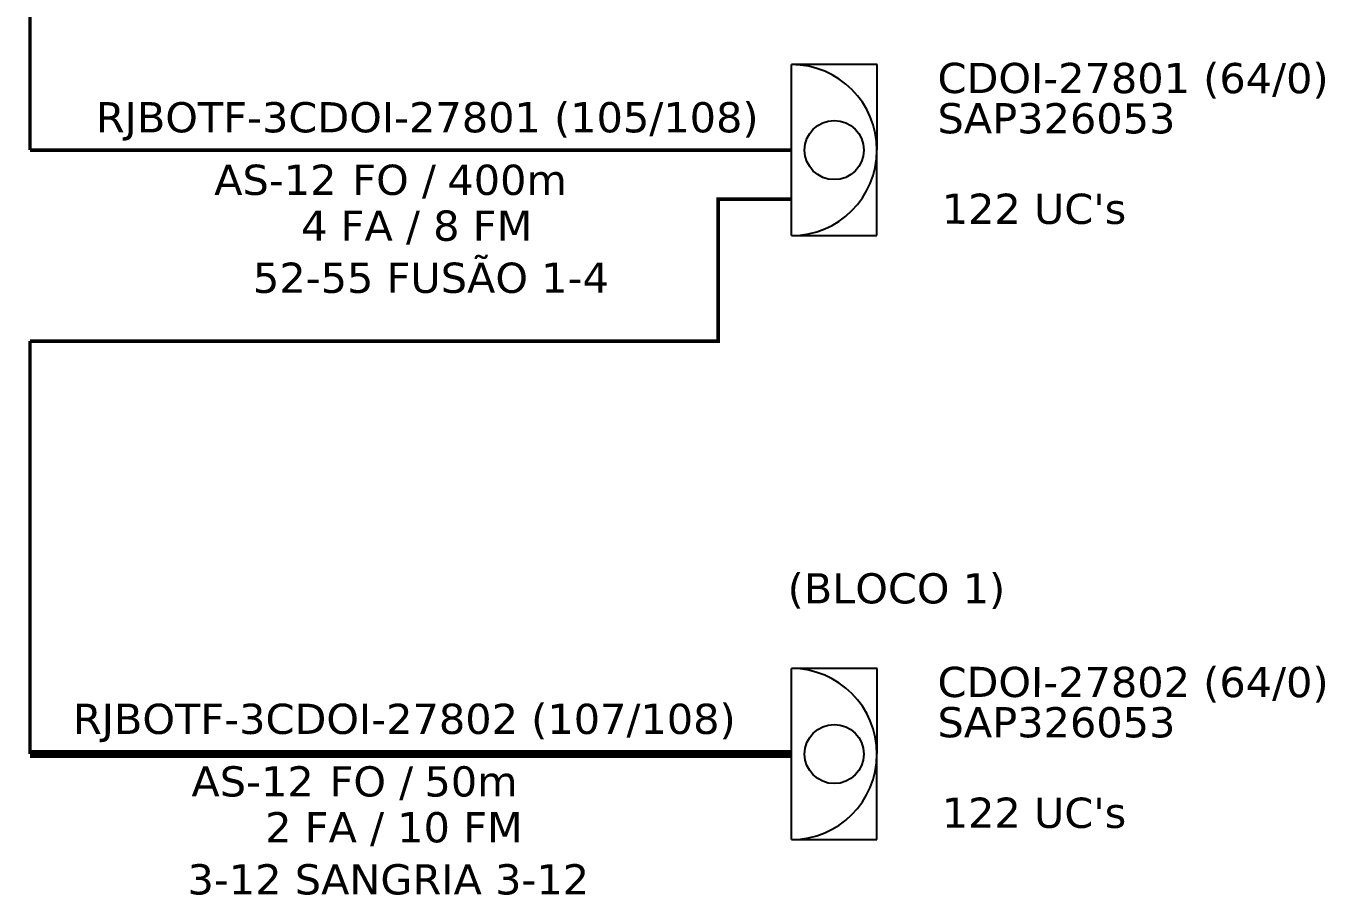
# Model space of a CAD drawing. Header units: millimetres. Extents: x 688550 to 690417, y 7458888 to 7459543.
# Drawn here: x 690212.8 to 690321.8, y 7459380.1 to 7459453 of the extents above; entities that cross this region are included whole.
import ezdxf
from ezdxf.enums import TextEntityAlignment as Align

# ---------------------------------------------------------------- set-up
doc = ezdxf.new("R2010")
doc.units = ezdxf.units.MM
doc.header["$LTSCALE"] = 3
doc.header["$MEASUREMENT"] = 0
doc.layers.add('CD a instalar', color=1, linetype='Continuous')
doc.layers.add('CDO_INTERIOR', color=1, linetype='Continuous')
doc.layers.add('Texto_Cabos', color=1, linetype='Continuous', lineweight=20)
doc.styles.add('siredit', font='verdana.ttf')
doc.linetypes.add('FENCELINE1', pattern='A,0.25,-0.1,[133,ltypeshp.shx,S=0.1,R=0,X=-0.1,Y=0],-0.1,1', length=1.45)

msp = doc.modelspace()

# ---------------------------------------------------------------- linework, layer by layer
at = {"color": 7, "linetype": 'FENCELINE1', "const_width": 0.3}
for points in [[(690213.17, 7459496), (690213.17, 7459442.59)], [(690213.17, 7459442.59), (690277.06, 7459442.59)]]:
    msp.add_lwpolyline(points, dxfattribs=at)
at = {"color": 1, "linetype": 'FENCELINE1', "const_width": 0.3}
for points in [[(690277.06, 7459438.48), (690270.91, 7459438.48), (690270.91, 7459426.56), (690213.17, 7459426.56)], [(690213.17, 7459391.89), (690213.17, 7459426.56)]]:
    msp.add_lwpolyline(points, dxfattribs=at)
at = {"layer": 'CD a instalar', "linetype": 'Continuous', "const_width": 0.676}
msp.add_lwpolyline([(690277.06, 7459391.89), (690213.17, 7459391.89)], dxfattribs=at)
at = {"layer": 'CDO_INTERIOR'}
for p, q in [((690284.25, 7459449.77), (690277.07, 7459449.78)), ((690284.24, 7459435.41), (690284.25, 7459449.77)), ((690277.06, 7459435.41), (690284.24, 7459435.41)), ((690284.25, 7459399.07), (690277.07, 7459399.08)), ((690284.24, 7459384.71), (690284.25, 7459399.07)), ((690277.06, 7459384.71), (690284.24, 7459384.71))]:
    msp.add_line(p, q, dxfattribs=at)
for points in [[(690277.06, 7459435.41), (690277.07, 7459449.78)], [(690277.06, 7459384.71), (690277.07, 7459399.08)]]:
    msp.add_lwpolyline(points, dxfattribs=at)
for centre in [(690280.65, 7459442.59), (690280.65, 7459391.89)]:
    msp.add_circle(centre, 2.48, dxfattribs=at)
for centre in [(690277.06, 7459442.59), (690277.06, 7459391.89)]:
    msp.add_arc(centre, 7.18, 269.9724, 89.9724, dxfattribs=at)

# ---------------------------------------------------------------- texts
at = {"layer": 'CDO_INTERIOR', "linetype": 'Continuous', "style": 'siredit'}
for s, p in [('CDOI-27801 (64/0)', (690289.32, 7459448.65)), ('SAP326053', (690289.32, 7459445.27)), ("122 UC's", (690289.67, 7459437.67)), ('(BLOCO 1)', (690276.74, 7459405.81)), ('CDOI-27802 (64/0)', (690289.32, 7459397.95)), ('SAP326053', (690289.32, 7459394.57)), ("122 UC's", (690289.67, 7459386.97))]:
    msp.add_text(s, height=2.535, rotation=359.9724, dxfattribs=at).set_placement(p, align=Align.MIDDLE_LEFT)
at = {"layer": 'Texto_Cabos', "color": 7, "linetype": 'Continuous', "style": 'siredit'}
for s, p in [('RJBOTF-3CDOI-27801 (105/108)', (690246.5, 7459445.35)), ('4 FA / 8 FM', (690245.62, 7459436.25))]:
    msp.add_text(s, height=2.535, dxfattribs=at).set_placement(p, align=Align.MIDDLE_CENTER)
msp.add_text('AS-12', height=2.535, dxfattribs=at).set_placement((690238.89, 7459440.1), align=Align.MIDDLE_RIGHT)
at = {"layer": 'Texto_Cabos', "color": 7, "style": 'siredit'}
msp.add_text('FO /', height=2.535, dxfattribs=at).set_placement((690247.23, 7459440.1), align=Align.MIDDLE_RIGHT)
at = {"layer": 'Texto_Cabos', "color": 7, "linetype": 'Continuous', "style": 'siredit'}
msp.add_text('400m', height=2.535, dxfattribs=at).set_placement((690248.19, 7459440.1), align=Align.MIDDLE_LEFT)
msp.add_text('52-55 FUSÃO 1-4', height=2.535, dxfattribs=at).set_placement((690231.88, 7459430.61))
at = {"layer": 'Texto_Cabos', "linetype": 'Continuous', "style": 'siredit'}
for s, p in [('RJBOTF-3CDOI-27802 (107/108)', (690244.58, 7459394.85)), ('2 FA / 10 FM', (690243.71, 7459385.75))]:
    msp.add_text(s, height=2.535, dxfattribs=at).set_placement(p, align=Align.MIDDLE_CENTER)
msp.add_text('AS-12', height=2.535, dxfattribs=at).set_placement((690236.98, 7459389.6), align=Align.MIDDLE_RIGHT)
at = {"layer": 'Texto_Cabos', "style": 'siredit'}
msp.add_text('FO /', height=2.535, dxfattribs=at).set_placement((690245.32, 7459389.6), align=Align.MIDDLE_RIGHT)
at = {"layer": 'Texto_Cabos', "linetype": 'Continuous', "style": 'siredit'}
msp.add_text('50m', height=2.535, dxfattribs=at).set_placement((690246.27, 7459389.6), align=Align.MIDDLE_LEFT)
msp.add_text('3-12 SANGRIA 3-12', height=2.535, dxfattribs=at).set_placement((690226.39, 7459380.11))

doc.saveas('drawing.dxf')
